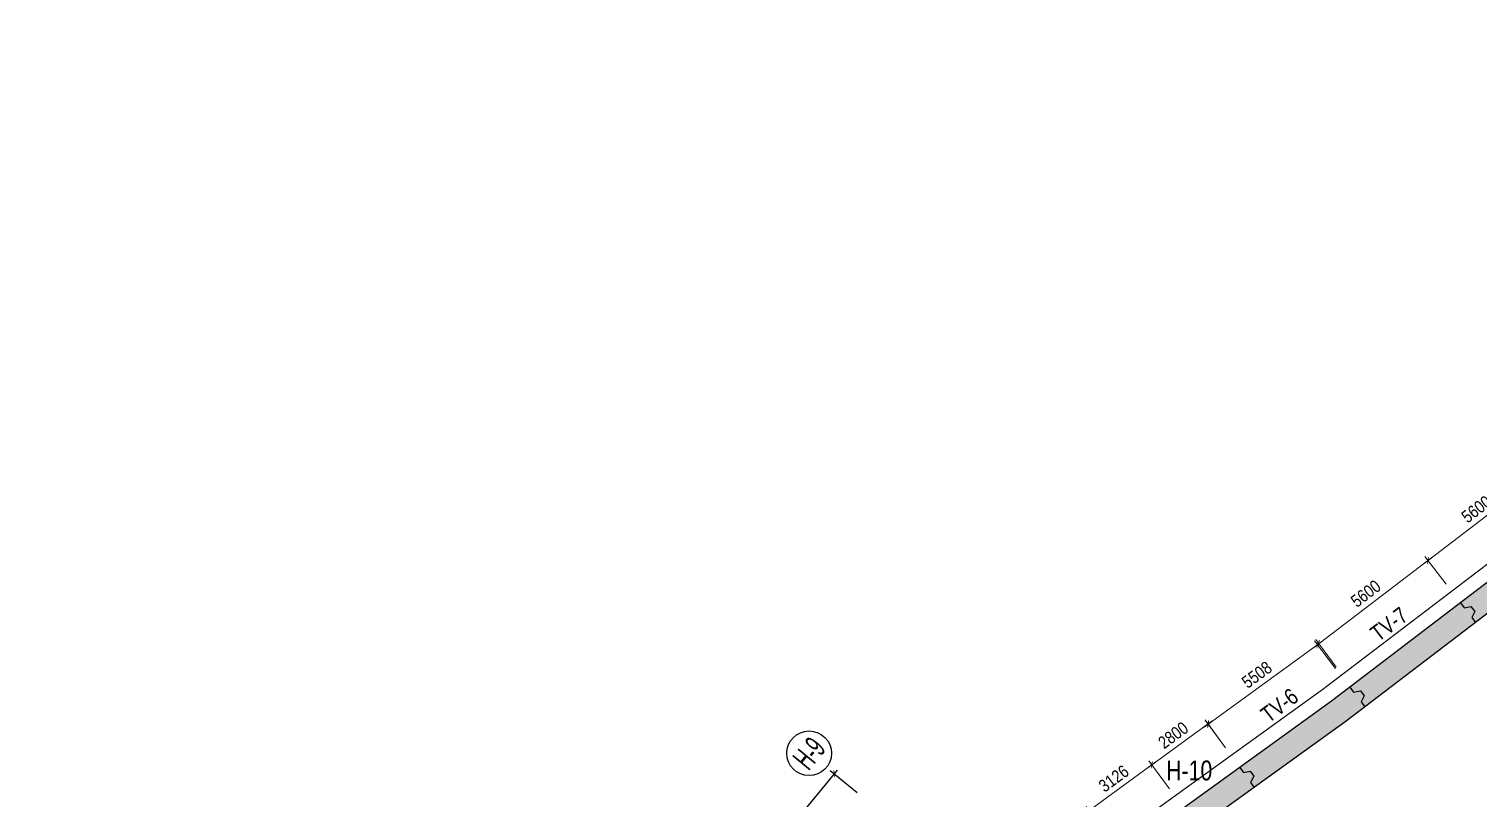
# Model space of a CAD drawing. Header units: millimetres. Extents: x 489377 to 1074388, y -818569 to -310551.
# Drawn here: x 742708 to 801032, y -668571 to -637592 of the extents above; entities that cross this region are included whole.
import ezdxf
from ezdxf.enums import TextEntityAlignment as Align

# ---------------------------------------------------------------- set-up
doc = ezdxf.new("R2010")
doc.units = ezdxf.units.MM
doc.header["$LTSCALE"] = 100
doc.header["$PDMODE"] = 32
doc.header["$PDSIZE"] = 2.5
doc.linetypes.add('DASHDOT', pattern=[1, 0.5, -0.25, 0, -0.25])
doc.linetypes.add('DASHED', pattern=[4.5, 3, -1.5])
for name, color, linetype in [('A-GRID-SYM', 50, 'Continuous'), ('ccu11-Dim', 8, 'Continuous'), ('ccu11-Khuat', 9, 'DASHED'), ('ccu11-Text', 31, 'Continuous'), ('ccu12-Hatch', 250, 'Continuous'), ('KC-Betong', 6, 'Continuous'), ('KC-Text', 31, 'Continuous'), ('Xref_ST_MBDV Cot vach 30.7.2022$0$Xref_ST_MBDV Cot vach 30.7.2022|Xref_ST_MBDV Cot vach 30.7.2022|Xref_ST_MBDV Cot vach 30.7.2022|Xref_ST_MBDV Cot vach 30.7.2022|A-CORE-OTLN', 2, 'Continuous'), ('Xref_ST_MBDV Cot vach 30.7.2022$0$Xref_ST_MBDV Cot vach 30.7.2022|Xref_ST_MBDV Cot vach 30.7.2022|Xref_ST_MBDV Cot vach 30.7.2022|Xref_ST_MBDV Cot vach 30.7.2022|ccu12-Thay', 7, 'Continuous')]:
    doc.layers.add(name, color=color, linetype=linetype)
doc.layers.add('ccu12-Tencaukien', color=9, linetype='Continuous', lineweight=15)
doc.styles.add('Arial', font='arial_0.ttf', dxfattribs={"width": 0.7})
doc.styles.add('Arial Narrow', font='ARIALN.TTF')
doc.styles.add('ccu11-VnAvantH', font='VHAVAN.TTF')
doc.styles.add('HBA-Text', font='GOTHIC.TTF')
doc.styles.add('VnHelvetlnsH', font='VHHELS.TTF')
doc.dimstyles.new('ccu12-200', dxfattribs={"dimscale": 200, "dimtxt": 2.5, "dimasz": 1, "dimexe": 1, "dimexo": 2, "dimgap": 1, "dimtad": 1, "dimdec": 0, "dimdsep": 46, "dimtxsty": 'Arial Narrow', "dimblk": 'ARCHTICK', "dimcen": -1, "dimdle": 1, "dimclrd": 256, "dimclre": 256, "dimclrt": 3, "dimadec": 0, "dimazin": 2, "dimtfac": 0.1, "dimtdec": 0, "dimtmove": 0, "dimatfit": 1, "dimldrblk": 'ARCHTICK', "dimfxl": 0, "dimtvp": 0.833333, "dimtolj": 1, "dimtzin": 12, "dimarcsym": 0})

# ---------------------------------------------------------------- blocks, each defined once
blk = doc.blocks.new('att_ten coc')
at = {"layer": 'KC-Text', "color": 1, "style": 'VnHelvetlnsH'}
blk.add_attdef('SOHIEUCOC', text='', height=300, dxfattribs=at).set_placement((1238, 307), align=Align.CENTER)
blk = doc.blocks.new('_ARCHTICK')
at = {"color": 0, "linetype": 'ByBlock', "const_width": 0.15}
blk.add_lwpolyline([(-0.5, -0.5), (0.5, 0.5)], dxfattribs=at)
blk = doc.blocks.new('*D226')
at = {"layer": 'ccu11-Dim', "lineweight": -2, "ltscale": 0.5, "transparency": 16777216}
for p, q in [((-72265, 143737), (-67495, 147376)), ((-66926, 146301), (-67775, 147414)), ((-71378, 142904), (-72227, 144017))]:
    blk.add_line(p, q, dxfattribs=at)
at = {"layer": 'Defpoints', "color": 0, "ltscale": 0.5, "transparency": 16777216}
for p in [(-67654, 147255), (-66683, 145983), (-71135, 142586)]:
    blk.add_point(p, dxfattribs=at)
at = {"layer": 'ccu11-Dim', "lineweight": -2, "ltscale": 0.5, "transparency": 16777216, "xscale": 200, "yscale": 200, "zscale": 200}
for p, rotation in [((-67654, 147255), 37.34148124865543), ((-72106, 143858), 217.3414812486554)]:
    blk.add_blockref('_ARCHTICK', p, dxfattribs=dict(at, rotation=rotation))
at = {"layer": 'ccu11-Dim', "color": 3, "ltscale": 0.5, "transparency": 16777216, "insert": (-70156, 145918), "char_height": 500, "attachment_point": 5, "rotation": 37.34148, "style": 'Arial Narrow', "bg_fill": 3, "box_fill_scale": 1.1, "bg_fill_color": 256, "bg_fill_true_color": 13158600, "bg_fill_transparency": 0}
blk.add_mtext('\\A1;5600', dxfattribs=at)
blk = doc.blocks.new('*D227')
at = {"layer": 'ccu11-Dim', "lineweight": -2, "ltscale": 0.5, "transparency": 16777216}
for p, q in [((-67813, 147133), (-63042, 150773)), ((-62474, 149697), (-63323, 150810)), ((-66926, 146301), (-67775, 147414))]:
    blk.add_line(p, q, dxfattribs=at)
at = {"layer": 'Defpoints', "color": 0, "ltscale": 0.5, "transparency": 16777216}
for p in [(-63201, 150651), (-62231, 149379), (-66683, 145983)]:
    blk.add_point(p, dxfattribs=at)
at = {"layer": 'ccu11-Dim', "lineweight": -2, "ltscale": 0.5, "transparency": 16777216, "xscale": 200, "yscale": 200, "zscale": 200}
for p, rotation in [((-63201, 150651), 37.34148124865543), ((-67654, 147255), 217.3414812486554)]:
    blk.add_blockref('_ARCHTICK', p, dxfattribs=dict(at, rotation=rotation))
at = {"layer": 'ccu11-Dim', "color": 3, "ltscale": 0.5, "transparency": 16777216, "insert": (-65704, 149315), "char_height": 500, "attachment_point": 5, "rotation": 37.34148, "style": 'Arial Narrow', "bg_fill": 3, "box_fill_scale": 1.1, "bg_fill_color": 256, "bg_fill_true_color": 13158600, "bg_fill_transparency": 0}
blk.add_mtext('\\A1;5600', dxfattribs=at)
blk = doc.blocks.new('*D232')
at = {"layer": 'ccu11-Dim', "lineweight": -2, "ltscale": 0.5, "transparency": 16777216}
for p, q in [((-76346, 140787), (-78931, 138901)), ((-75801, 139701), (-76625, 140831)), ((-78063, 138051), (-78887, 139180))]:
    blk.add_line(p, q, dxfattribs=at)
at = {"layer": 'Defpoints', "color": 0, "ltscale": 0.5, "transparency": 16777216}
for p in [(-78769, 139019), (-75566, 139378), (-77828, 137728)]:
    blk.add_point(p, dxfattribs=at)
at = {"layer": 'ccu11-Dim', "lineweight": -2, "ltscale": 0.5, "transparency": 16777216, "xscale": 200, "yscale": 200, "zscale": 200}
for p, rotation in [((-76507, 140669), 36.11102627128894), ((-78769, 139019), 216.111026271289)]:
    blk.add_blockref('_ARCHTICK', p, dxfattribs=dict(at, rotation=rotation))
at = {"layer": 'ccu11-Dim', "color": 3, "ltscale": 0.5, "transparency": 16777216, "insert": (-77907, 140212), "char_height": 500, "attachment_point": 5, "rotation": 36.11103, "style": 'Arial Narrow', "bg_fill": 3, "box_fill_scale": 1.1, "bg_fill_color": 256, "bg_fill_true_color": 13158600, "bg_fill_transparency": 0}
blk.add_mtext('\\A1;2800', dxfattribs=at)
blk = doc.blocks.new('*D233')
at = {"layer": 'ccu11-Dim', "lineweight": -2, "ltscale": 0.5, "transparency": 16777216}
for p, q in [((-78608, 139137), (-81456, 137059)), ((-78063, 138051), (-78887, 139180)), ((-80588, 136209), (-81412, 137338))]:
    blk.add_line(p, q, dxfattribs=at)
at = {"layer": 'Defpoints', "color": 0, "ltscale": 0.5, "transparency": 16777216}
for p in [(-77828, 137728), (-81294, 137177), (-80353, 135886)]:
    blk.add_point(p, dxfattribs=at)
at = {"layer": 'ccu11-Dim', "lineweight": -2, "ltscale": 0.5, "transparency": 16777216, "xscale": 200, "yscale": 200, "zscale": 200}
for p, rotation in [((-78769, 139019), 36.11102627128894), ((-81294, 137177), 216.111026271289)]:
    blk.add_blockref('_ARCHTICK', p, dxfattribs=dict(at, rotation=rotation))
at = {"layer": 'ccu11-Dim', "color": 3, "ltscale": 0.5, "transparency": 16777216, "insert": (-80300, 138466), "char_height": 500, "attachment_point": 5, "rotation": 36.11103, "style": 'Arial Narrow', "bg_fill": 3, "box_fill_scale": 1.1, "bg_fill_color": 256, "bg_fill_true_color": 13158600, "bg_fill_transparency": 0}
blk.add_mtext('\\A1;3126', dxfattribs=at)
blk = doc.blocks.new('*D91')
at = {"layer": 'ccu11-Dim', "lineweight": -2, "ltscale": 0.5, "transparency": 16777216}
for p, q in [((1064676, -578638), (1058054, -586657)), ((1065474, -579556), (1064395, -578664)), ((1059106, -587266), (1058027, -586375))]:
    blk.add_line(p, q, dxfattribs=at)
at = {"layer": 'Defpoints', "color": 0, "ltscale": 0.5, "transparency": 16777216}
for p in [(1065782, -579811), (1058181, -586502), (1059415, -587521)]:
    blk.add_point(p, dxfattribs=at)
at = {"layer": 'ccu11-Dim', "lineweight": -2, "ltscale": 0.5, "transparency": 16777216, "xscale": 200, "yscale": 200, "zscale": 200}
for p, rotation in [((1064549, -578792), 50.44882679726382), ((1058181, -586502), 230.4488267972638)]:
    blk.add_blockref('_ARCHTICK', p, dxfattribs=dict(at, rotation=rotation))
at = {"layer": 'ccu11-Dim', "color": 3, "ltscale": 0.5, "transparency": 16777216, "insert": (1061014, -582357), "char_height": 500, "attachment_point": 5, "rotation": 50.44883, "style": 'Arial Narrow', "bg_fill": 3, "box_fill_scale": 1.1, "bg_fill_color": 256, "bg_fill_true_color": 13158600, "bg_fill_transparency": 0}
blk.add_mtext('\\A1;10000', dxfattribs=at)
blk = doc.blocks.new('GRID-SYM-flat-228')
at = {"layer": 'A-GRID-SYM', "ltscale": 0.5}
blk.add_circle((0, 0), 900, dxfattribs=at)
at = {"layer": 'A-GRID-SYM', "style": 'HBA-Text'}
blk.add_attdef('GRID', text='', height=900, rotation=50.44883, dxfattribs=at).set_placement((0, 0), align=Align.MIDDLE_CENTER)
blk = doc.blocks.new('*D185')
at = {"layer": 'ccu11-Dim', "lineweight": -2, "ltscale": 0.5, "transparency": 16777216}
for p, q in [((-71352, 142948), (-72167, 144064)), ((-76660, 140539), (-71887, 144021)), ((-75801, 139701), (-76616, 140818))]:
    blk.add_line(p, q, dxfattribs=at)
at = {"layer": 'Defpoints', "color": 0, "ltscale": 0.5, "transparency": 16777216}
for p in [(-72049, 143903), (-71116, 142624), (-75566, 139378)]:
    blk.add_point(p, dxfattribs=at)
at = {"layer": 'ccu11-Dim', "lineweight": -2, "ltscale": 0.5, "transparency": 16777216, "xscale": 200, "yscale": 200, "zscale": 200}
for p, rotation in [((-72049, 143903), 36.11332620575308), ((-76498, 140657), 216.1133262057531)]:
    blk.add_blockref('_ARCHTICK', p, dxfattribs=dict(at, rotation=rotation))
at = {"layer": 'ccu11-Dim', "color": 3, "ltscale": 0.5, "transparency": 16777216, "insert": (-74542, 142648), "char_height": 500, "attachment_point": 5, "rotation": 36.11333, "style": 'Arial Narrow', "bg_fill": 3, "box_fill_scale": 1.1, "bg_fill_color": 256, "bg_fill_true_color": 13158600, "bg_fill_transparency": 0}
blk.add_mtext('\\A1;5508', dxfattribs=at)
blk = doc.blocks.new('LUOI TRUC-NT2')
at = {"layer": 'ccu11-Dim', "ltscale": 0.5}
dim = blk.add_linear_dim(base=(8722.9, 66980.2), p1=(16324.3, 73672), p2=(9956.6, 65961.4), angle=50.448827, dimstyle='ccu12-200', override={"dimfxl": 150, "dimtfill": 1}, dxfattribs=at)
dim.commit()
dim.dimension.update_dxf_attribs({"geometry": '*D91', "text_midpoint": (11555.7, 71125.4), "insert": (-1049458.2, 653482.6)})
at = {"layer": 'KC-Betong', "ltscale": 0.5}
ref = blk.add_blockref('GRID-SYM-flat-228', (14084.4, 75521.7), dxfattribs=at)
ref.add_attrib('GRID', 'H-9', dxfattribs={"layer": 'A-GRID-SYM', "height": 900, "rotation": 50.448827, "style": 'HBA-Text', "width": 0.6}).set_placement((14084.4, 75521.7), align=Align.MIDDLE_CENTER)
blk = doc.blocks.new('220908_DWall Plan')
at = {"layer": 'Xref_ST_MBDV Cot vach 30.7.2022$0$Xref_ST_MBDV Cot vach 30.7.2022|Xref_ST_MBDV Cot vach 30.7.2022|Xref_ST_MBDV Cot vach 30.7.2022|Xref_ST_MBDV Cot vach 30.7.2022|ccu12-Thay', "ltscale": 10}
for points in [[(-66349.5, 145545.4), (-66197.9, 145346.7), (-65923.2, 145399), (-65771.4, 145200.2), (-65894.4, 144949), (-65742.9, 144750.3)], [(-70801.4, 142148.8), (-70649.8, 141950.2), (-70375.1, 142002.5), (-70223.3, 141803.6), (-70346.4, 141552.4), (-70194.8, 141353.8)], [(-75230, 138918.1), (-75083.6, 138715.7), (-74807.6, 138760.8), (-74661, 138558.1), (-74790.5, 138310.2), (-74644.1, 138107.7)]]:
    blk.add_lwpolyline(points, dxfattribs=at)
at = {"layer": 'ccu12-Tencaukien', "color": 2, "style": 'Arial', "width": 0.8}
blk.add_text('TV-6', height=650, rotation=37.159909, dxfattribs=at).set_placement((-73437.2, 141155.3), align=Align.CENTER)
at = {"layer": 'ccu11-Dim', "ltscale": 0.5}
dim = blk.add_aligned_dim(p1=(-71135.3, 142585.9), p2=(-66683.1, 145982.6), distance=1600, dimstyle='ccu12-200', override={"dimfxl": 150, "dimtfill": 1}, dxfattribs=at)
dim.commit()
dim.dimension.update_dxf_attribs({"geometry": '*D226', "text_midpoint": (-70155.8, 145918.3)})
dim = blk.add_linear_dim(base=(-78769.3, 139018.9), p1=(-75565.7, 139378.3), p2=(-77827.7, 137728.2), angle=216.111026, dimstyle='ccu12-200', override={"dimtmove": 1, "dimfxl": 150, "dimtfill": 1}, dxfattribs=at)
dim.commit()
dim.dimension.update_dxf_attribs({"geometry": '*D232', "text_midpoint": (-77906.6, 140211.8)})
at = {"layer": 'ccu12-Tencaukien', "color": 2, "style": 'Arial', "width": 0.8}
blk.add_text('TV-7', height=650, rotation=37.159909, dxfattribs=at).set_placement((-69023.9, 144427.2), align=Align.CENTER)
at = {"layer": 'ccu11-Dim', "ltscale": 0.5}
dim = blk.add_aligned_dim(p1=(-66683.1, 145982.6), p2=(-62230.9, 149379.4), distance=1600, dimstyle='ccu12-200', override={"dimfxl": 150, "dimtfill": 1}, dxfattribs=at)
dim.commit()
dim.dimension.update_dxf_attribs({"geometry": '*D227', "text_midpoint": (-65703.6, 149315)})
dim = blk.add_linear_dim(base=(-81294.3, 137176.9), p1=(-77827.7, 137728.2), p2=(-80352.7, 135886.1), angle=216.111026, dimstyle='ccu12-200', override={"dimtmove": 1, "dimfxl": 150, "dimtfill": 1}, dxfattribs=at)
dim.commit()
dim.dimension.update_dxf_attribs({"geometry": '*D233', "text_midpoint": (-80300.1, 138465.7)})
at = {"layer": 'ccu12-Hatch', "ltscale": 0.5}
h = blk.add_hatch(dxfattribs=at)
h.set_pattern_fill('VATLIEU04', color=256, scale=50, pattern_type=2)
h.set_pattern_definition([(50, (-626373.33, 223416.3), (358.63009, -31.37607), [37.5, -412.5]), (355, (-626373.33, 223416.3), (-69.37567, 376.09607), [30, -330]), (100.4514, (-626343.45, 223413.7), (289.25469, 344.71977), [31.8701, -350.57106]), (46.1842, (-626373.33, 223516.3), (533.62052, -82.7595), [56.25, -618.75]), (96.6356, (-626328.87, 223509.4), (467.33135, 487.05894), [47.80514, -525.8565]), (351.1842, (-626373.33, 223516.3), (467.33097, 487.0593), [45, -495]), (21, (-626323.33, 223491.3), (298.45353, -201.30945), [37.5, -412.5]), (326, (-626323.33, 223491.3), (121.65767, 362.57502), [30, -330]), (71.4514, (-626298.46, 223474.54), (420.11131, 161.26525), [31.8701, -350.57106]), (37.5, (-626373.33, 223416.31), (6.079928, 166.446927), [0, -326, 0, -335, 0, -331.25]), (7.5, (-626373.33, 223416.31), (131.53477, 197.205856), [0, -191, 0, -318.5, 0, -126.25]), (327.5, (-626484.83, 223416.31), (266.911218, -11.277436), [0, -125, 0, -390, 0, -517.5]), (317.5, (-626534.83, 223416.31), (291.593085, 50.05249), [0, -162.5, 0, -259, 0, -367.5]), (45, (-626373.33, 223416.31), (-150.26019, 150.26019), []), (45, (-626373.33, 223477.56), (-150.26019, 150.26019), [])])
h.paths.add_polyline_path([(-122510.4, 58795.4), (-122033.7, 56036.3), (-122025.8, 55995.6), (-121435.2, 53258.6), (-121425.6, 53218.3), (-120722.3, 50508.1), (-120711, 50468.2), (-119896.1, 47789.5), (-119883.2, 47750.1), (-118958, 45107.4), (-118943.5, 45068.6), (-117909.8, 42466.4), (-117893.7, 42428.3), (-116753.1, 39871.1), (-116735.4, 39833.7), (-115489.9, 37325.9), (-115470.4, 37288.7), (-113949.2, 34524), (-113926.1, 34484.2), (-112465, 32095.7), (-112442.4, 32060.3), (-110882.3, 29735.2), (-110858.5, 29701.3), (-109203.6, 27442.8), (-109178.4, 27409.9), (-107431.4, 25221.8), (-107404.9, 25189.9), (-105568.8, 23076), (-105541, 23045.3), (-103618.9, 21009.2), (-103589.9, 20979.7), (-101585.2, 19024.9), (-101555, 18996.6), (-99471.1, 17126.5), (-99439.7, 17099.4), (-97280.2, 15317.2), (-97247.7, 15291.5), (-95016.3, 13600.1), (-94982.8, 13575.8), (-92683.3, 11978.3), (-92648.8, 11955.3), (-90285.1, 10454.4), (-90249.7, 10432.9), (-87825.9, 9031.1), (-87789.6, 9011.1), (-85309.8, 7710.8), (-85272.8, 7692.3), (-82741.3, 6495.8), (-82703.5, 6478.9), (-80124.7, 5388.2), (-80086.2, 5372.8), (-77464.5, 4389.8), (-77425.4, 4376.1), (-74765.2, 3502.4), (-74725.6, 3490.3), (-72031.5, 2727.6), (-71991.4, 2717.1), (-69268, 2066.5), (-69227.6, 2057.8), (-66479.6, 1520.5), (-66438.8, 1513.4), (-63670.9, 1090.4), (-63637.2, 1085.8), (-60856.6, 757.2), (-60844.4, 755.8), (-41353.3, -1307), (0, 0), (5993.1, 7667.3), (-23501.3, 144497.8), (-27624.7, 160190.9), (-41845.5, 164209.2), (-48082.3, 159482.1), (-71537, 141587.6), (-77499.2, 137277.8), (-78971.4, 133992.6), (-83075.5, 131026), (-86656.7, 130658.3), (-88925.9, 129018), (-91195.2, 127377.7), (-93464.4, 125737.4), (-93470.8, 125732.8), (-95729.2, 124077.6), (-95757.8, 124056), (-97965.7, 122333.9), (-98004.3, 122302.4), (-100138.8, 120490.2), (-100176.1, 120457.1), (-102233.4, 118557.8), (-102269.3, 118523.2), (-104245.9, 116540.1), (-104280.4, 116504.1), (-106173, 114440.6), (-106205.9, 114403.1), (-108011.2, 112262.8), (-108042.5, 112224.1), (-109757.4, 110010.7), (-109787.1, 109970.7), (-111408.7, 107688), (-111436.7, 107646.8), (-112962, 105298.7), (-112988.3, 105256.4), (-114414.8, 102847), (-114439.3, 102803.6), (-115764.6, 100337.1), (-115787.3, 100292.7), (-117009, 97773.3), (-117029.8, 97728.1), (-118145.9, 95160.1), (-118164.8, 95114), (-119173.3, 92501.9), (-119190.2, 92455.1), (-120089.4, 89803.4), (-120104.4, 89755.9), (-120892.7, 87069.1), (-120905.8, 87021), (-121581.8, 84303.9), (-121592.9, 84255.3), (-122155.5, 81512.4), (-122164.5, 81463.4), (-122612.8, 78699.5), (-122619.8, 78650.1), (-122952.9, 75870), (-122957.9, 75820.4), (-123175.3, 73028.9), (-123178.2, 72978.7), (-123278.4, 70180.4), (-123279.1, 70131.9), (-123266, 67331.9), (-123264.7, 67281.1), (-123132.9, 64484.2), (-123130.1, 64443.1), (-122883.3, 61654), (-122878.8, 61612.8), (-122516.6, 58836.3)])
h.paths.add_polyline_path([(-24474.2, 144265.3), (-28446.7, 159384), (-41638.3, 163111.5), (-47477, 158686.1), (-70940.7, 140784.7), (-76696.2, 136624.4), (-78168.4, 133339.2), (-82706.9, 130058.6), (-86288, 129690.9), (-88340.1, 128207.6), (-88223, 128045.5), (-90492.2, 126405.2), (-92761.4, 124764.9), (-95019.8, 123109.7), (-97227.7, 121387.7), (-99362.1, 119575.4), (-101419.4, 117676.1), (-103396, 115692.9), (-105288.6, 113629.4), (-107093.9, 111489.1), (-108808.8, 109275.7), (-110430.4, 106993.1), (-111955.7, 104645), (-113382.2, 102235.7), (-114707.5, 99769.1), (-115929.2, 97249.7), (-117045.3, 94681.8), (-118053.8, 92069.7), (-118953, 89418), (-119741.3, 86731.3), (-120417.3, 84014.1), (-120980, 81271.2), (-121428.3, 78507.4), (-121761.5, 75727.3), (-121978.9, 72935.7), (-122079.1, 70137.5), (-122066, 67337.5), (-121934.3, 64540.6), (-122134, 64531.2), (-121887.2, 61742.1), (-121525, 58965.6), (-121048.3, 56206.5), (-120457.7, 53469.5), (-119754.3, 50759.3), (-118939.4, 48080.5), (-118014.2, 45437.8), (-116980.4, 42835.6), (-115839.8, 40278.5), (-114594.3, 37770.7), (-113073.1, 35006), (-111612, 32617.5), (-110051.9, 30292.4), (-108396.9, 28033.8), (-106649.9, 25845.7), (-104813.8, 23731.8), (-102891.7, 21695.7), (-100887.1, 19740.8), (-98803.2, 17870.7), (-96643.7, 16088.4), (-94412.2, 14397.1), (-92112.7, 12799.5), (-89749, 11298.5), (-87325.2, 9896.7), (-84845.4, 8596.4), (-82314, 7399.9), (-79735.1, 6309.2), (-77113.4, 5326.2), (-74453.2, 4452.5), (-71759.1, 3689.8), (-69035.7, 3039.2), (-66287.7, 2501.9), (-63519.8, 2078.9), (-60739.2, 1750.2), (-41316.3, -305.3), (-499.5, 984.7), (4916.9, 7914.3)], flags=16)
at = {"layer": 'Xref_ST_MBDV Cot vach 30.7.2022$0$Xref_ST_MBDV Cot vach 30.7.2022|Xref_ST_MBDV Cot vach 30.7.2022|Xref_ST_MBDV Cot vach 30.7.2022|Xref_ST_MBDV Cot vach 30.7.2022|A-CORE-OTLN', "color": 6}
for points in [[(-48082.3, 159482.1), (-71537, 141587.6), (-77499.2, 137277.8)], [(-47477, 158686.1), (-70940.7, 140784.7), (-76696.2, 136624.4)]]:
    blk.add_lwpolyline(points, dxfattribs=at)
at = {"layer": 'ccu11-Dim'}
blk.add_blockref('LUOI TRUC-NT2', (-106646, 63962.7), dxfattribs=at)
at = {"layer": 'ccu11-Khuat', "color": 1, "linetype": 'DASHDOT', "ltscale": 18, "const_width": 50}
blk.add_lwpolyline([(-22987.3, 144613.5), (-28513.5, 165720.5), (-36919.6, 168632.9), (-48422.9, 159930), (-71888.3, 142059.8), (-95520.4, 125009, 0.6850113), (-62310.1, 364.4), (-41523.2, -1853.9), (126.4, -574.1), (6443.7, 7493.4), (-22987.3, 144613.5)], format="xyb", close=True, dxfattribs=at)
at = {"layer": 'ccu11-Dim', "ltscale": 0.5}
dim = blk.add_aligned_dim(p1=(-75565.7, 139378.3), p2=(-71116.4, 142624.4), distance=1582.4, dimstyle='ccu12-200', override={"dimfxl": 150, "dimtfill": 1}, dxfattribs=at)
dim.commit()
dim.dimension.update_dxf_attribs({"geometry": '*D185', "text_midpoint": (-74542, 142647.5)})

msp = doc.modelspace()

# ---------------------------------------------------------------- block references
at = {"layer": 'KC-Text', "linetype": 'ByBlock'}
ref = msp.add_blockref('att_ten coc', (789172, -668975), dxfattribs=dict(at, xscale=2.135640000147397, yscale=2.135640000147397, zscale=2.135640000147397, rotation=359.6293954110945))
ref.add_attrib('SOHIEUCOC', 'h-10', dxfattribs={"layer": 'ccu11-Text', "color": 1, "height": 800, "style": 'ccu11-VnAvantH', "width": 0.8}).set_placement((789408, -667060), align=Align.TOP_CENTER)

# ---------------------------------------------------------------- next in the draw order: block references
at = {"layer": 'ccu12-Tencaukien'}
msp.add_blockref('220908_DWall Plan', (866671, -806253), dxfattribs=at)

doc.saveas('drawing.dxf')
